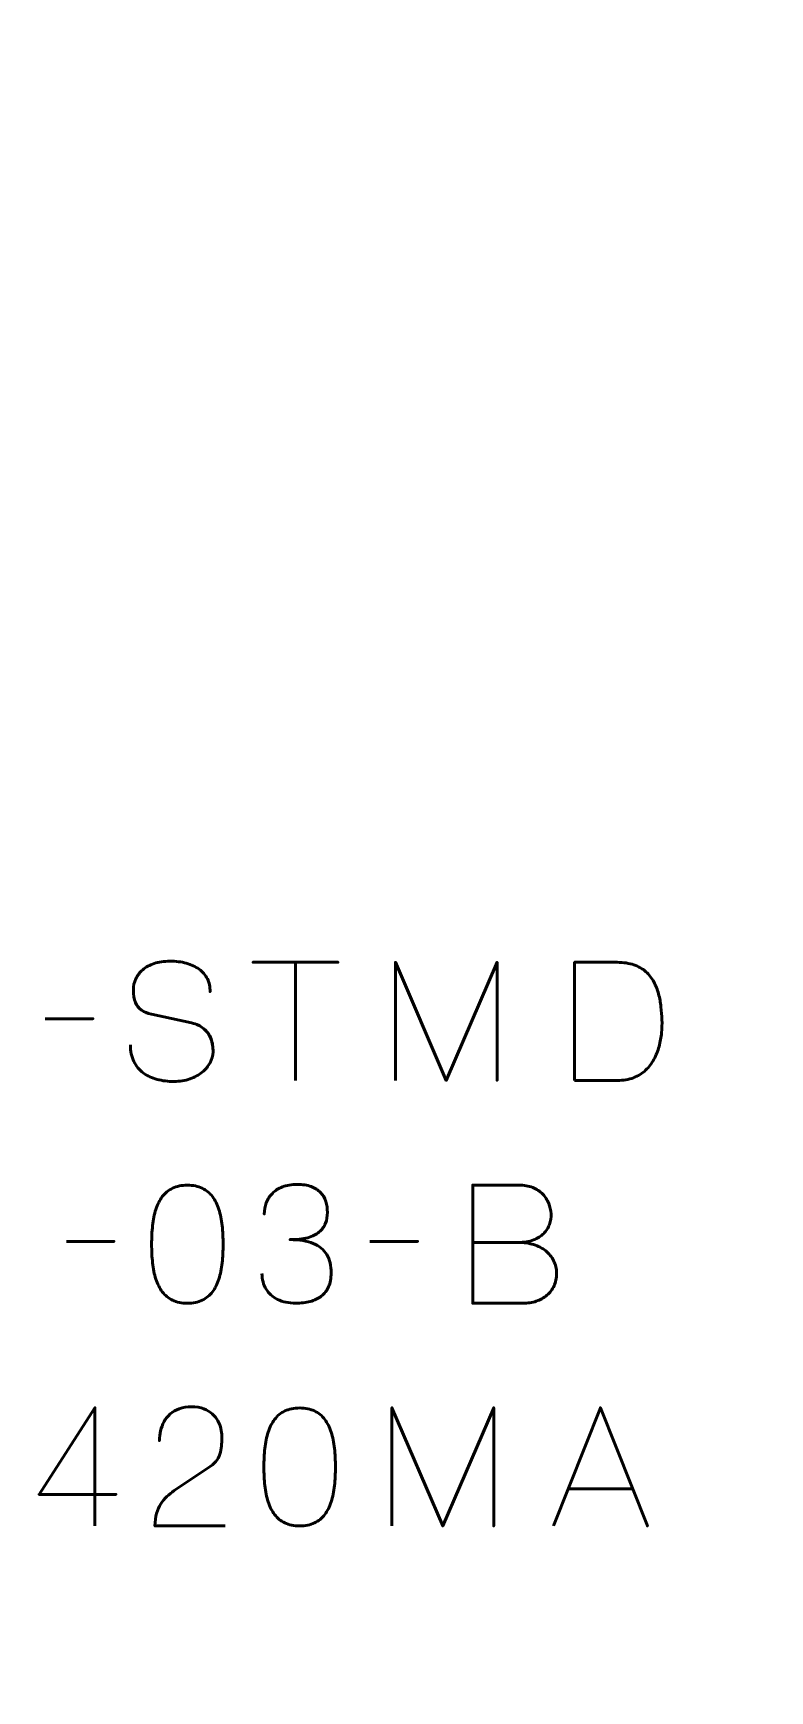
# Model space of a CAD drawing. Header units: centimetres. Extents: x -21 to 0, y -29.7 to 0.
# Drawn here: x -5.267 to -3.523, y -22.202 to -18.276 of the extents above; entities that cross this region are included whole.
import ezdxf

# ---------------------------------------------------------------- set-up
doc = ezdxf.new("R2010")
doc.units = ezdxf.units.CM
doc.header["$MEASUREMENT"] = 0
doc.layers.add('Layer 1', color=7, linetype='Continuous')

msp = doc.modelspace()

# ---------------------------------------------------------------- linework, layer by layer
at = {"layer": 'Layer 1', "color": 22, "lineweight": 53}
msp.add_open_spline([(-21, -29.19991), (-21, -29.19991), (-21, -0.49996), (-21, -0.49996), (-21, -0.49996), (-21, -0.22299), (-20.77691, 0), (-20.49991, 0), (-20.49991, 0), (-20.49991, 0), (-0.5001, 0), (-0.5001, 0), (-0.5001, 0), (-0.22296, 0), (0, -0.22299), (0, -0.49996), (0, -0.49996), (0, -0.49996), (0, -29.19991), (0, -29.19991), (0, -29.19991), (0, -29.47691), (-0.22296, -29.7), (-0.5001, -29.7), (-0.5001, -29.7), (-0.5001, -29.7), (-20.49991, -29.7), (-20.49991, -29.7), (-20.49991, -29.7), (-20.77691, -29.7), (-21, -29.47691), (-21, -29.19991)], degree=3, knots=[0, 0, 0, 0, 0.125, 0.125, 0.125, 0.125, 0.25, 0.25, 0.25, 0.25, 0.375, 0.375, 0.375, 0.375, 0.5, 0.5, 0.5, 0.5, 0.625, 0.625, 0.625, 0.625, 0.75, 0.75, 0.75, 0.75, 0.875, 0.875, 0.875, 0.875, 1, 1, 1, 1], dxfattribs=at)
at = {"layer": 'Layer 1', "color": 114, "lineweight": 53}
msp.add_open_spline([(-7.55006, -25.79993), (-7.55006, -25.79993), (-7.55006, -15.49995), (-7.55006, -15.49995), (-7.55006, -15.49995), (-7.55006, -15.22295), (-7.32697, -14.99999), (-7.04997, -14.99999), (-7.04997, -14.99999), (-7.04997, -14.99999), (-2.7501, -14.99999), (-2.7501, -14.99999), (-2.7501, -14.99999), (-2.47296, -14.99999), (-2.25, -15.22295), (-2.25, -15.49995), (-2.25, -15.49995), (-2.25, -15.49995), (-2.25, -25.79993), (-2.25, -25.79993), (-2.25, -25.79993), (-2.25, -26.07693), (-2.47296, -26.30003), (-2.7501, -26.30003), (-2.7501, -26.30003), (-2.7501, -26.30003), (-7.04997, -26.30003), (-7.04997, -26.30003), (-7.04997, -26.30003), (-7.32697, -26.30003), (-7.55006, -26.07693), (-7.55006, -25.79993)], degree=3, knots=[0, 0, 0, 0, 0.125, 0.125, 0.125, 0.125, 0.25, 0.25, 0.25, 0.25, 0.375, 0.375, 0.375, 0.375, 0.5, 0.5, 0.5, 0.5, 0.625, 0.625, 0.625, 0.625, 0.75, 0.75, 0.75, 0.75, 0.875, 0.875, 0.875, 0.875, 1, 1, 1, 1], dxfattribs=at)
at = {"layer": 'Layer 1', "color": 30, "lineweight": 53}
for points, knots in [([(-5.03666, -20.67172), (-5.03653, -20.68718), (-5.03381, -20.70044), (-5.02838, -20.7115), (-5.02838, -20.7115), (-5.02301, -20.72249), (-5.01551, -20.73148), (-5.00607, -20.73847), (-5.00607, -20.73847), (-4.99656, -20.74539), (-4.98563, -20.7505), (-4.97328, -20.7538), (-4.97328, -20.7538), (-4.96099, -20.75703), (-4.94779, -20.75865), (-4.93382, -20.75865), (-4.93382, -20.75865), (-4.91972, -20.75858), (-4.90705, -20.75651), (-4.89573, -20.75257), (-4.89573, -20.75257), (-4.88448, -20.74862), (-4.87484, -20.74332), (-4.86675, -20.73666), (-4.86675, -20.73666), (-4.85873, -20.73), (-4.85253, -20.72256), (-4.84813, -20.71428), (-4.84813, -20.71428), (-4.84373, -20.706), (-4.8414, -20.69753), (-4.84108, -20.6888), (-4.84108, -20.6888), (-4.84069, -20.67735), (-4.84237, -20.66687), (-4.84606, -20.65743), (-4.84606, -20.65743), (-4.84974, -20.64799), (-4.85544, -20.6401), (-4.86313, -20.63363), (-4.86313, -20.63363), (-4.87076, -20.62716), (-4.8804, -20.62263), (-4.89191, -20.62011), (-4.89191, -20.62011), (-4.89191, -20.62011), (-4.98699, -20.59954), (-4.98699, -20.59954), (-4.98699, -20.59954), (-4.99591, -20.59767), (-5.00361, -20.5945), (-5.00995, -20.5901), (-5.00995, -20.5901), (-5.01629, -20.58564), (-5.0212, -20.57949), (-5.02456, -20.5716), (-5.02456, -20.5716), (-5.02793, -20.56378), (-5.02967, -20.55382), (-5.02967, -20.54172), (-5.02967, -20.54172), (-5.02967, -20.53254), (-5.0278, -20.52387), (-5.02398, -20.51572), (-5.02398, -20.51572), (-5.02023, -20.50757), (-5.01467, -20.50039), (-5.00736, -20.49406), (-5.00736, -20.49406), (-5.00005, -20.48778), (-4.991, -20.48287), (-4.98026, -20.47931), (-4.98026, -20.47931), (-4.96946, -20.47569), (-4.95711, -20.47388), (-4.94314, -20.47381), (-4.94314, -20.47381), (-4.9291, -20.47381), (-4.91623, -20.47543), (-4.90446, -20.47866), (-4.90446, -20.47866), (-4.89275, -20.4819), (-4.8826, -20.48655), (-4.87406, -20.49276), (-4.87406, -20.49276), (-4.86553, -20.49897), (-4.85893, -20.5066), (-4.8544, -20.51553), (-4.8544, -20.51553), (-4.84987, -20.52452), (-4.84774, -20.5348), (-4.84806, -20.54638), (-4.84806, -20.54638), (-4.84774, -20.5348), (-4.84987, -20.52452), (-4.8544, -20.51553), (-4.8544, -20.51553), (-4.85893, -20.5066), (-4.86553, -20.49897), (-4.87406, -20.49276), (-4.87406, -20.49276), (-4.8826, -20.48655), (-4.89275, -20.4819), (-4.90446, -20.47866), (-4.90446, -20.47866), (-4.91623, -20.47543), (-4.9291, -20.47381), (-4.94314, -20.47381), (-4.94314, -20.47381), (-4.95711, -20.47388), (-4.96946, -20.47569), (-4.98026, -20.47931), (-4.98026, -20.47931), (-4.991, -20.48287), (-5.00005, -20.48778), (-5.00736, -20.49406), (-5.00736, -20.49406), (-5.01467, -20.50039), (-5.02023, -20.50757), (-5.02398, -20.51572), (-5.02398, -20.51572), (-5.0278, -20.52387), (-5.02967, -20.53254), (-5.02967, -20.54172), (-5.02967, -20.54172), (-5.02967, -20.55382), (-5.02799, -20.56378), (-5.02476, -20.57154), (-5.02476, -20.57154), (-5.02146, -20.57936), (-5.01661, -20.58544), (-5.01027, -20.58991), (-5.01027, -20.58991), (-5.00393, -20.5943), (-4.99617, -20.59754), (-4.98699, -20.59954), (-4.98699, -20.59954), (-4.98699, -20.59954), (-4.89191, -20.62011), (-4.89191, -20.62011), (-4.89191, -20.62011), (-4.88014, -20.62263), (-4.87044, -20.62716), (-4.86281, -20.63363), (-4.86281, -20.63363), (-4.85511, -20.6401), (-4.84949, -20.64799), (-4.84586, -20.65743), (-4.84586, -20.65743), (-4.84231, -20.66687), (-4.84069, -20.67735), (-4.84108, -20.6888), (-4.84108, -20.6888), (-4.8414, -20.69753), (-4.84373, -20.706), (-4.84813, -20.71428), (-4.84813, -20.71428), (-4.85253, -20.72256), (-4.85873, -20.73), (-4.86675, -20.73666), (-4.86675, -20.73666), (-4.87484, -20.74332), (-4.88448, -20.74862), (-4.89573, -20.75257), (-4.89573, -20.75257), (-4.90705, -20.75651), (-4.91972, -20.75858), (-4.93382, -20.75865), (-4.93382, -20.75865), (-4.94779, -20.75865), (-4.96099, -20.75703), (-4.97328, -20.7538), (-4.97328, -20.7538), (-4.98563, -20.7505), (-4.99656, -20.74539), (-5.00607, -20.73847), (-5.00607, -20.73847), (-5.01551, -20.73148), (-5.02301, -20.72249), (-5.02838, -20.7115), (-5.02838, -20.7115), (-5.03381, -20.70044), (-5.03653, -20.68718), (-5.03666, -20.67172)], [0, 0, 0, 0, 0.0217391, 0.0217391, 0.0217391, 0.0217391, 0.0434783, 0.0434783, 0.0434783, 0.0434783, 0.0652174, 0.0652174, 0.0652174, 0.0652174, 0.0869565, 0.0869565, 0.0869565, 0.0869565, 0.1086957, 0.1086957, 0.1086957, 0.1086957, 0.1304348, 0.1304348, 0.1304348, 0.1304348, 0.1521739, 0.1521739, 0.1521739, 0.1521739, 0.173913, 0.173913, 0.173913, 0.173913, 0.1956522, 0.1956522, 0.1956522, 0.1956522, 0.2173913, 0.2173913, 0.2173913, 0.2173913, 0.2391304, 0.2391304, 0.2391304, 0.2391304, 0.2608696, 0.2608696, 0.2608696, 0.2608696, 0.2826087, 0.2826087, 0.2826087, 0.2826087, 0.3043478, 0.3043478, 0.3043478, 0.3043478, 0.326087, 0.326087, 0.326087, 0.326087, 0.3478261, 0.3478261, 0.3478261, 0.3478261, 0.3695652, 0.3695652, 0.3695652, 0.3695652, 0.3913043, 0.3913043, 0.3913043, 0.3913043, 0.4130435, 0.4130435, 0.4130435, 0.4130435, 0.4347826, 0.4347826, 0.4347826, 0.4347826, 0.4565217, 0.4565217, 0.4565217, 0.4565217, 0.4782609, 0.4782609, 0.4782609, 0.4782609, 0.5, 0.5, 0.5, 0.5, 0.5217391, 0.5217391, 0.5217391, 0.5217391, 0.5434783, 0.5434783, 0.5434783, 0.5434783, 0.5652174, 0.5652174, 0.5652174, 0.5652174, 0.5869565, 0.5869565, 0.5869565, 0.5869565, 0.6086957, 0.6086957, 0.6086957, 0.6086957, 0.6304348, 0.6304348, 0.6304348, 0.6304348, 0.6521739, 0.6521739, 0.6521739, 0.6521739, 0.673913, 0.673913, 0.673913, 0.673913, 0.6956522, 0.6956522, 0.6956522, 0.6956522, 0.7173913, 0.7173913, 0.7173913, 0.7173913, 0.7391304, 0.7391304, 0.7391304, 0.7391304, 0.7608696, 0.7608696, 0.7608696, 0.7608696, 0.7826087, 0.7826087, 0.7826087, 0.7826087, 0.8043478, 0.8043478, 0.8043478, 0.8043478, 0.826087, 0.826087, 0.826087, 0.826087, 0.8478261, 0.8478261, 0.8478261, 0.8478261, 0.8695652, 0.8695652, 0.8695652, 0.8695652, 0.8913043, 0.8913043, 0.8913043, 0.8913043, 0.9130435, 0.9130435, 0.9130435, 0.9130435, 0.9347826, 0.9347826, 0.9347826, 0.9347826, 0.9565217, 0.9565217, 0.9565217, 0.9565217, 0.9782609, 0.9782609, 0.9782609, 0.9782609, 1, 1, 1, 1]), ([(-4.64627, -20.75632), (-4.64627, -20.75632), (-4.64627, -20.47653), (-4.64627, -20.47653), (-4.64627, -20.47653), (-4.64627, -20.47653), (-4.74678, -20.47653), (-4.74678, -20.47653), (-4.74678, -20.47653), (-4.74678, -20.47653), (-4.54499, -20.47653), (-4.54499, -20.47653), (-4.54499, -20.47653), (-4.54499, -20.47653), (-4.64627, -20.47653), (-4.64627, -20.47653), (-4.64627, -20.47653), (-4.64627, -20.47653), (-4.64627, -20.75632), (-4.64627, -20.75632)], [0, 0, 0, 0, 0.2, 0.2, 0.2, 0.2, 0.4, 0.4, 0.4, 0.4, 0.6, 0.6, 0.6, 0.6, 0.8, 0.8, 0.8, 0.8, 1, 1, 1, 1]), ([(-4.40956, -20.75632), (-4.40956, -20.75632), (-4.40956, -20.47653), (-4.40956, -20.47653), (-4.40956, -20.47653), (-4.40956, -20.47653), (-4.28926, -20.75632), (-4.28926, -20.75632), (-4.28926, -20.75632), (-4.28926, -20.75632), (-4.16857, -20.47653), (-4.16857, -20.47653), (-4.16857, -20.47653), (-4.16857, -20.47653), (-4.16857, -20.75632), (-4.16857, -20.75632), (-4.16857, -20.75632), (-4.16857, -20.75632), (-4.16857, -20.47653), (-4.16857, -20.47653), (-4.16857, -20.47653), (-4.16857, -20.47653), (-4.28926, -20.75632), (-4.28926, -20.75632), (-4.28926, -20.75632), (-4.28926, -20.75632), (-4.40956, -20.47653), (-4.40956, -20.47653), (-4.40956, -20.47653), (-4.40956, -20.47653), (-4.40956, -20.75632), (-4.40956, -20.75632)], [0, 0, 0, 0, 0.125, 0.125, 0.125, 0.125, 0.25, 0.25, 0.25, 0.25, 0.375, 0.375, 0.375, 0.375, 0.5, 0.5, 0.5, 0.5, 0.625, 0.625, 0.625, 0.625, 0.75, 0.75, 0.75, 0.75, 0.875, 0.875, 0.875, 0.875, 1, 1, 1, 1]), ([(-3.98541, -20.75632), (-3.98541, -20.75632), (-3.98541, -20.47653), (-3.98541, -20.47653), (-3.98541, -20.47653), (-3.98541, -20.47653), (-3.88451, -20.47653), (-3.88451, -20.47653), (-3.88451, -20.47653), (-3.86919, -20.47659), (-3.85593, -20.4786), (-3.84474, -20.48254), (-3.84474, -20.48254), (-3.83361, -20.48649), (-3.82417, -20.49192), (-3.81654, -20.49878), (-3.81654, -20.49878), (-3.80884, -20.5057), (-3.80263, -20.51365), (-3.79778, -20.52258), (-3.79778, -20.52258), (-3.79293, -20.53157), (-3.78918, -20.54114), (-3.78653, -20.55129), (-3.78653, -20.55129), (-3.78388, -20.56138), (-3.782, -20.57167), (-3.78084, -20.58208), (-3.78084, -20.58208), (-3.77967, -20.59249), (-3.7789, -20.60258), (-3.77857, -20.61235), (-3.77857, -20.61235), (-3.77812, -20.62212), (-3.77844, -20.6324), (-3.77948, -20.6432), (-3.77948, -20.6432), (-3.78051, -20.654), (-3.78245, -20.6648), (-3.78536, -20.67554), (-3.78536, -20.67554), (-3.78821, -20.68628), (-3.79228, -20.69649), (-3.79752, -20.70613), (-3.79752, -20.70613), (-3.8027, -20.71583), (-3.80929, -20.72443), (-3.81719, -20.73194), (-3.81719, -20.73194), (-3.82514, -20.73944), (-3.83465, -20.74539), (-3.84577, -20.74972), (-3.84577, -20.74972), (-3.8569, -20.75406), (-3.86983, -20.75626), (-3.88451, -20.75632), (-3.88451, -20.75632), (-3.88451, -20.75632), (-3.98541, -20.75632), (-3.98541, -20.75632)], [0, 0, 0, 0, 0.0666667, 0.0666667, 0.0666667, 0.0666667, 0.1333333, 0.1333333, 0.1333333, 0.1333333, 0.2, 0.2, 0.2, 0.2, 0.2666667, 0.2666667, 0.2666667, 0.2666667, 0.3333333, 0.3333333, 0.3333333, 0.3333333, 0.4, 0.4, 0.4, 0.4, 0.4666667, 0.4666667, 0.4666667, 0.4666667, 0.5333333, 0.5333333, 0.5333333, 0.5333333, 0.6, 0.6, 0.6, 0.6, 0.6666667, 0.6666667, 0.6666667, 0.6666667, 0.7333333, 0.7333333, 0.7333333, 0.7333333, 0.8, 0.8, 0.8, 0.8, 0.8666667, 0.8666667, 0.8666667, 0.8666667, 0.9333333, 0.9333333, 0.9333333, 0.9333333, 1, 1, 1, 1]), ([(-3.98541, -20.75632), (-3.98541, -20.75632), (-3.98541, -20.47653), (-3.98541, -20.47653), (-3.98541, -20.47653), (-3.98541, -20.47653), (-3.88451, -20.47653), (-3.88451, -20.47653), (-3.88451, -20.47653), (-3.86919, -20.47659), (-3.85593, -20.4786), (-3.84474, -20.48254), (-3.84474, -20.48254), (-3.83361, -20.48649), (-3.82417, -20.49192), (-3.81654, -20.49878), (-3.81654, -20.49878), (-3.80884, -20.5057), (-3.80263, -20.51365), (-3.79778, -20.52258), (-3.79778, -20.52258), (-3.79293, -20.53157), (-3.78918, -20.54114), (-3.78653, -20.55129), (-3.78653, -20.55129), (-3.78388, -20.56138), (-3.782, -20.57167), (-3.78084, -20.58208), (-3.78084, -20.58208), (-3.77967, -20.59249), (-3.7789, -20.60258), (-3.77857, -20.61235), (-3.77857, -20.61235), (-3.77812, -20.62212), (-3.77844, -20.6324), (-3.77948, -20.6432), (-3.77948, -20.6432), (-3.78051, -20.654), (-3.78245, -20.6648), (-3.78536, -20.67554), (-3.78536, -20.67554), (-3.78821, -20.68628), (-3.79228, -20.69649), (-3.79752, -20.70613), (-3.79752, -20.70613), (-3.8027, -20.71583), (-3.80929, -20.72443), (-3.81719, -20.73194), (-3.81719, -20.73194), (-3.82514, -20.73944), (-3.83465, -20.74539), (-3.84577, -20.74972), (-3.84577, -20.74972), (-3.8569, -20.75406), (-3.86983, -20.75626), (-3.88451, -20.75632), (-3.88451, -20.75632), (-3.88451, -20.75632), (-3.98541, -20.75632), (-3.98541, -20.75632)], [0, 0, 0, 0, 0.0666667, 0.0666667, 0.0666667, 0.0666667, 0.1333333, 0.1333333, 0.1333333, 0.1333333, 0.2, 0.2, 0.2, 0.2, 0.2666667, 0.2666667, 0.2666667, 0.2666667, 0.3333333, 0.3333333, 0.3333333, 0.3333333, 0.4, 0.4, 0.4, 0.4, 0.4666667, 0.4666667, 0.4666667, 0.4666667, 0.5333333, 0.5333333, 0.5333333, 0.5333333, 0.6, 0.6, 0.6, 0.6, 0.6666667, 0.6666667, 0.6666667, 0.6666667, 0.7333333, 0.7333333, 0.7333333, 0.7333333, 0.8, 0.8, 0.8, 0.8, 0.8666667, 0.8666667, 0.8666667, 0.8666667, 0.9333333, 0.9333333, 0.9333333, 0.9333333, 1, 1, 1, 1]), ([(-5.23845, -20.61002), (-5.23845, -20.61002), (-5.12552, -20.61002), (-5.12552, -20.61002), (-5.12552, -20.61002), (-5.12552, -20.61002), (-5.23845, -20.61002), (-5.23845, -20.61002)], [0, 0, 0, 0, 0.5, 0.5, 0.5, 0.5, 1, 1, 1, 1]), ([(-4.9018, -21.2837), (-4.88822, -21.28364), (-4.87651, -21.28124), (-4.86675, -21.27659), (-4.86675, -21.27659), (-4.85705, -21.27193), (-4.84896, -21.26527), (-4.84249, -21.25679), (-4.84249, -21.25679), (-4.83609, -21.24826), (-4.83105, -21.23817), (-4.82729, -21.22653), (-4.82729, -21.22653), (-4.82361, -21.21488), (-4.82096, -21.20214), (-4.81947, -21.18817), (-4.81947, -21.18817), (-4.81792, -21.1742), (-4.81714, -21.15952), (-4.81721, -21.144), (-4.81721, -21.144), (-4.81714, -21.12854), (-4.81792, -21.11386), (-4.81947, -21.09995), (-4.81947, -21.09995), (-4.82096, -21.08605), (-4.82361, -21.07324), (-4.82729, -21.0616), (-4.82729, -21.0616), (-4.83105, -21.05002), (-4.83609, -21.03993), (-4.84249, -21.03133), (-4.84249, -21.03133), (-4.84896, -21.02279), (-4.85705, -21.01613), (-4.86675, -21.01148), (-4.86675, -21.01148), (-4.87651, -21.00675), (-4.88822, -21.00436), (-4.9018, -21.0043), (-4.9018, -21.0043), (-4.91538, -21.00436), (-4.92709, -21.00675), (-4.93686, -21.01148), (-4.93686, -21.01148), (-4.94656, -21.01613), (-4.95464, -21.02279), (-4.96111, -21.03133), (-4.96111, -21.03133), (-4.96751, -21.03993), (-4.97256, -21.05002), (-4.97631, -21.0616), (-4.97631, -21.0616), (-4.98, -21.07324), (-4.98265, -21.08605), (-4.98414, -21.09995), (-4.98414, -21.09995), (-4.98569, -21.11386), (-4.98646, -21.12854), (-4.9864, -21.144), (-4.9864, -21.144), (-4.98646, -21.15952), (-4.98569, -21.1742), (-4.98414, -21.18817), (-4.98414, -21.18817), (-4.98265, -21.20214), (-4.98, -21.21488), (-4.97631, -21.22653), (-4.97631, -21.22653), (-4.97256, -21.23817), (-4.96751, -21.24826), (-4.96111, -21.25679), (-4.96111, -21.25679), (-4.95464, -21.26527), (-4.94656, -21.27193), (-4.93686, -21.27659), (-4.93686, -21.27659), (-4.92709, -21.28124), (-4.91538, -21.28364), (-4.9018, -21.2837)], [0, 0, 0, 0, 0.05, 0.05, 0.05, 0.05, 0.1, 0.1, 0.1, 0.1, 0.15, 0.15, 0.15, 0.15, 0.2, 0.2, 0.2, 0.2, 0.25, 0.25, 0.25, 0.25, 0.3, 0.3, 0.3, 0.3, 0.35, 0.35, 0.35, 0.35, 0.4, 0.4, 0.4, 0.4, 0.45, 0.45, 0.45, 0.45, 0.5, 0.5, 0.5, 0.5, 0.55, 0.55, 0.55, 0.55, 0.6, 0.6, 0.6, 0.6, 0.65, 0.65, 0.65, 0.65, 0.7, 0.7, 0.7, 0.7, 0.75, 0.75, 0.75, 0.75, 0.8, 0.8, 0.8, 0.8, 0.85, 0.85, 0.85, 0.85, 0.9, 0.9, 0.9, 0.9, 0.95, 0.95, 0.95, 0.95, 1, 1, 1, 1]), ([(-4.9018, -21.2837), (-4.88822, -21.28364), (-4.87651, -21.28124), (-4.86675, -21.27659), (-4.86675, -21.27659), (-4.85705, -21.27193), (-4.84896, -21.26527), (-4.84249, -21.25679), (-4.84249, -21.25679), (-4.83609, -21.24826), (-4.83105, -21.23817), (-4.82729, -21.22653), (-4.82729, -21.22653), (-4.82361, -21.21488), (-4.82096, -21.20214), (-4.81947, -21.18817), (-4.81947, -21.18817), (-4.81792, -21.1742), (-4.81714, -21.15952), (-4.81721, -21.144), (-4.81721, -21.144), (-4.81714, -21.12854), (-4.81792, -21.11386), (-4.81947, -21.09995), (-4.81947, -21.09995), (-4.82096, -21.08605), (-4.82361, -21.07324), (-4.82729, -21.0616), (-4.82729, -21.0616), (-4.83105, -21.05002), (-4.83609, -21.03993), (-4.84249, -21.03133), (-4.84249, -21.03133), (-4.84896, -21.02279), (-4.85705, -21.01613), (-4.86675, -21.01148), (-4.86675, -21.01148), (-4.87651, -21.00675), (-4.88822, -21.00436), (-4.9018, -21.0043), (-4.9018, -21.0043), (-4.91538, -21.00436), (-4.92709, -21.00675), (-4.93686, -21.01148), (-4.93686, -21.01148), (-4.94656, -21.01613), (-4.95464, -21.02279), (-4.96111, -21.03133), (-4.96111, -21.03133), (-4.96751, -21.03993), (-4.97256, -21.05002), (-4.97631, -21.0616), (-4.97631, -21.0616), (-4.98, -21.07324), (-4.98265, -21.08605), (-4.98414, -21.09995), (-4.98414, -21.09995), (-4.98569, -21.11386), (-4.98646, -21.12854), (-4.9864, -21.144), (-4.9864, -21.144), (-4.98646, -21.15952), (-4.98569, -21.1742), (-4.98414, -21.18817), (-4.98414, -21.18817), (-4.98265, -21.20214), (-4.98, -21.21488), (-4.97631, -21.22653), (-4.97631, -21.22653), (-4.97256, -21.23817), (-4.96751, -21.24826), (-4.96111, -21.25679), (-4.96111, -21.25679), (-4.95464, -21.26527), (-4.94656, -21.27193), (-4.93686, -21.27659), (-4.93686, -21.27659), (-4.92709, -21.28124), (-4.91538, -21.28364), (-4.9018, -21.2837)], [0, 0, 0, 0, 0.05, 0.05, 0.05, 0.05, 0.1, 0.1, 0.1, 0.1, 0.15, 0.15, 0.15, 0.15, 0.2, 0.2, 0.2, 0.2, 0.25, 0.25, 0.25, 0.25, 0.3, 0.3, 0.3, 0.3, 0.35, 0.35, 0.35, 0.35, 0.4, 0.4, 0.4, 0.4, 0.45, 0.45, 0.45, 0.45, 0.5, 0.5, 0.5, 0.5, 0.55, 0.55, 0.55, 0.55, 0.6, 0.6, 0.6, 0.6, 0.65, 0.65, 0.65, 0.65, 0.7, 0.7, 0.7, 0.7, 0.75, 0.75, 0.75, 0.75, 0.8, 0.8, 0.8, 0.8, 0.85, 0.85, 0.85, 0.85, 0.9, 0.9, 0.9, 0.9, 0.95, 0.95, 0.95, 0.95, 1, 1, 1, 1]), ([(-4.72524, -21.21346), (-4.72517, -21.22743), (-4.72194, -21.23959), (-4.71554, -21.25013), (-4.71554, -21.25013), (-4.70914, -21.26061), (-4.70002, -21.26882), (-4.68812, -21.27471), (-4.68812, -21.27471), (-4.67621, -21.2806), (-4.66192, -21.28357), (-4.6453, -21.2837), (-4.6453, -21.2837), (-4.63282, -21.2837), (-4.6215, -21.28241), (-4.61121, -21.27969), (-4.61121, -21.27969), (-4.601, -21.27697), (-4.5922, -21.27277), (-4.58476, -21.26701), (-4.58476, -21.26701), (-4.57732, -21.26126), (-4.57163, -21.25382), (-4.56756, -21.24476), (-4.56756, -21.24476), (-4.56355, -21.23565), (-4.56154, -21.22471), (-4.56148, -21.21191), (-4.56148, -21.21191), (-4.56141, -21.19483), (-4.56491, -21.18041), (-4.57183, -21.1687), (-4.57183, -21.1687), (-4.57875, -21.157), (-4.58948, -21.1482), (-4.60391, -21.14219), (-4.60391, -21.14219), (-4.61833, -21.13617), (-4.63683, -21.13313), (-4.65927, -21.13313), (-4.65927, -21.13313), (-4.64252, -21.1332), (-4.62848, -21.13165), (-4.61704, -21.12848), (-4.61704, -21.12848), (-4.60565, -21.12531), (-4.59653, -21.12084), (-4.58968, -21.11502), (-4.58968, -21.11502), (-4.58282, -21.10927), (-4.57784, -21.10241), (-4.57487, -21.09452), (-4.57487, -21.09452), (-4.57183, -21.08669), (-4.57034, -21.07809), (-4.5704, -21.06871), (-4.5704, -21.06871), (-4.57034, -21.05934), (-4.57163, -21.05067), (-4.57422, -21.04265), (-4.57422, -21.04265), (-4.57674, -21.03463), (-4.58088, -21.02758), (-4.58651, -21.02157), (-4.58651, -21.02157), (-4.59213, -21.01555), (-4.59957, -21.01083), (-4.60869, -21.00747), (-4.60869, -21.00747), (-4.61788, -21.0041), (-4.62907, -21.00242), (-4.64219, -21.00236), (-4.64219, -21.00236), (-4.65526, -21.00242), (-4.66671, -21.00436), (-4.67641, -21.00811), (-4.67641, -21.00811), (-4.68617, -21.01186), (-4.69419, -21.01697), (-4.70066, -21.02351), (-4.70066, -21.02351), (-4.70707, -21.03004), (-4.71185, -21.03748), (-4.71502, -21.04588), (-4.71502, -21.04588), (-4.71825, -21.05429), (-4.71981, -21.06322), (-4.71981, -21.0726), (-4.71981, -21.0726), (-4.71981, -21.06322), (-4.71825, -21.05429), (-4.71502, -21.04588), (-4.71502, -21.04588), (-4.71185, -21.03748), (-4.70707, -21.03004), (-4.70066, -21.02351), (-4.70066, -21.02351), (-4.69419, -21.01697), (-4.68617, -21.01186), (-4.67641, -21.00811), (-4.67641, -21.00811), (-4.66671, -21.00436), (-4.65526, -21.00242), (-4.64219, -21.00236), (-4.64219, -21.00236), (-4.62907, -21.00242), (-4.61788, -21.0041), (-4.60869, -21.00747), (-4.60869, -21.00747), (-4.59957, -21.01083), (-4.59213, -21.01555), (-4.58651, -21.02157), (-4.58651, -21.02157), (-4.58088, -21.02758), (-4.57674, -21.03463), (-4.57422, -21.04265), (-4.57422, -21.04265), (-4.57163, -21.05067), (-4.57034, -21.05934), (-4.5704, -21.06871), (-4.5704, -21.06871), (-4.57034, -21.07809), (-4.57183, -21.08669), (-4.57487, -21.09452), (-4.57487, -21.09452), (-4.57784, -21.10241), (-4.58282, -21.10927), (-4.58968, -21.11502), (-4.58968, -21.11502), (-4.59653, -21.12084), (-4.60565, -21.12531), (-4.61704, -21.12848), (-4.61704, -21.12848), (-4.62848, -21.13165), (-4.64252, -21.1332), (-4.65927, -21.13313), (-4.65927, -21.13313), (-4.63683, -21.13313), (-4.61833, -21.13617), (-4.60391, -21.14219), (-4.60391, -21.14219), (-4.58948, -21.1482), (-4.57875, -21.157), (-4.57183, -21.1687), (-4.57183, -21.1687), (-4.56491, -21.18041), (-4.56141, -21.19483), (-4.56148, -21.21191), (-4.56148, -21.21191), (-4.56154, -21.22471), (-4.56355, -21.23565), (-4.56756, -21.24476), (-4.56756, -21.24476), (-4.57163, -21.25382), (-4.57732, -21.26126), (-4.58476, -21.26701), (-4.58476, -21.26701), (-4.5922, -21.27277), (-4.601, -21.27697), (-4.61121, -21.27969), (-4.61121, -21.27969), (-4.6215, -21.28241), (-4.63282, -21.2837), (-4.6453, -21.2837), (-4.6453, -21.2837), (-4.66192, -21.28357), (-4.67621, -21.2806), (-4.68812, -21.27471), (-4.68812, -21.27471), (-4.70002, -21.26882), (-4.70914, -21.26061), (-4.71554, -21.25013), (-4.71554, -21.25013), (-4.72194, -21.23959), (-4.72517, -21.22743), (-4.72524, -21.21346)], [0, 0, 0, 0, 0.0227273, 0.0227273, 0.0227273, 0.0227273, 0.0454545, 0.0454545, 0.0454545, 0.0454545, 0.0681818, 0.0681818, 0.0681818, 0.0681818, 0.0909091, 0.0909091, 0.0909091, 0.0909091, 0.1136364, 0.1136364, 0.1136364, 0.1136364, 0.1363636, 0.1363636, 0.1363636, 0.1363636, 0.1590909, 0.1590909, 0.1590909, 0.1590909, 0.1818182, 0.1818182, 0.1818182, 0.1818182, 0.2045455, 0.2045455, 0.2045455, 0.2045455, 0.2272727, 0.2272727, 0.2272727, 0.2272727, 0.25, 0.25, 0.25, 0.25, 0.2727273, 0.2727273, 0.2727273, 0.2727273, 0.2954545, 0.2954545, 0.2954545, 0.2954545, 0.3181818, 0.3181818, 0.3181818, 0.3181818, 0.3409091, 0.3409091, 0.3409091, 0.3409091, 0.3636364, 0.3636364, 0.3636364, 0.3636364, 0.3863636, 0.3863636, 0.3863636, 0.3863636, 0.4090909, 0.4090909, 0.4090909, 0.4090909, 0.4318182, 0.4318182, 0.4318182, 0.4318182, 0.4545455, 0.4545455, 0.4545455, 0.4545455, 0.4772727, 0.4772727, 0.4772727, 0.4772727, 0.5, 0.5, 0.5, 0.5, 0.5227273, 0.5227273, 0.5227273, 0.5227273, 0.5454545, 0.5454545, 0.5454545, 0.5454545, 0.5681818, 0.5681818, 0.5681818, 0.5681818, 0.5909091, 0.5909091, 0.5909091, 0.5909091, 0.6136364, 0.6136364, 0.6136364, 0.6136364, 0.6363636, 0.6363636, 0.6363636, 0.6363636, 0.6590909, 0.6590909, 0.6590909, 0.6590909, 0.6818182, 0.6818182, 0.6818182, 0.6818182, 0.7045455, 0.7045455, 0.7045455, 0.7045455, 0.7272727, 0.7272727, 0.7272727, 0.7272727, 0.75, 0.75, 0.75, 0.75, 0.7727273, 0.7727273, 0.7727273, 0.7727273, 0.7954545, 0.7954545, 0.7954545, 0.7954545, 0.8181818, 0.8181818, 0.8181818, 0.8181818, 0.8409091, 0.8409091, 0.8409091, 0.8409091, 0.8636364, 0.8636364, 0.8636364, 0.8636364, 0.8863636, 0.8863636, 0.8863636, 0.8863636, 0.9090909, 0.9090909, 0.9090909, 0.9090909, 0.9318182, 0.9318182, 0.9318182, 0.9318182, 0.9545455, 0.9545455, 0.9545455, 0.9545455, 0.9772727, 0.9772727, 0.9772727, 0.9772727, 1, 1, 1, 1]), ([(-4.2262, -21.13973), (-4.2262, -21.13973), (-4.11871, -21.13973), (-4.11871, -21.13973), (-4.11871, -21.13973), (-4.10474, -21.13967), (-4.09284, -21.13772), (-4.08281, -21.13391), (-4.08281, -21.13391), (-4.07285, -21.13016), (-4.06477, -21.12505), (-4.05849, -21.11865), (-4.05849, -21.11865), (-4.05222, -21.11224), (-4.04769, -21.105), (-4.04485, -21.09698), (-4.04485, -21.09698), (-4.04206, -21.08902), (-4.04077, -21.08074), (-4.04109, -21.07221), (-4.04109, -21.07221), (-4.04148, -21.06367), (-4.04329, -21.05539), (-4.04653, -21.04731), (-4.04653, -21.04731), (-4.0497, -21.03922), (-4.05448, -21.03191), (-4.06076, -21.02538), (-4.06076, -21.02538), (-4.06703, -21.01885), (-4.07486, -21.01367), (-4.08436, -21.00986), (-4.08436, -21.00986), (-4.09387, -21.00598), (-4.10506, -21.00397), (-4.11793, -21.00391), (-4.11793, -21.00391), (-4.11793, -21.00391), (-4.2262, -21.00391), (-4.2262, -21.00391), (-4.2262, -21.00391), (-4.2262, -21.00391), (-4.2262, -21.2837), (-4.2262, -21.2837), (-4.2262, -21.2837), (-4.2262, -21.2837), (-4.10706, -21.2837), (-4.10706, -21.2837), (-4.10706, -21.2837), (-4.09594, -21.2837), (-4.08559, -21.28208), (-4.07602, -21.27891), (-4.07602, -21.27891), (-4.06645, -21.27568), (-4.0581, -21.27109), (-4.05086, -21.26494), (-4.05086, -21.26494), (-4.04368, -21.25886), (-4.03805, -21.25149), (-4.03404, -21.24276), (-4.03404, -21.24276), (-4.03003, -21.23403), (-4.02797, -21.22413), (-4.0279, -21.21307), (-4.0279, -21.21307), (-4.02816, -21.20195), (-4.03049, -21.19192), (-4.03495, -21.18293), (-4.03495, -21.18293), (-4.03941, -21.17394), (-4.04562, -21.16625), (-4.05364, -21.15978), (-4.05364, -21.15978), (-4.06166, -21.15338), (-4.07123, -21.1484), (-4.08223, -21.14497), (-4.08223, -21.14497), (-4.09322, -21.14154), (-4.10538, -21.13979), (-4.11871, -21.13973), (-4.11871, -21.13973), (-4.10538, -21.13979), (-4.09322, -21.14154), (-4.08223, -21.14497), (-4.08223, -21.14497), (-4.07123, -21.1484), (-4.06166, -21.15338), (-4.05364, -21.15978), (-4.05364, -21.15978), (-4.04562, -21.16625), (-4.03941, -21.17394), (-4.03495, -21.18293), (-4.03495, -21.18293), (-4.03049, -21.19192), (-4.02816, -21.20195), (-4.0279, -21.21307), (-4.0279, -21.21307), (-4.02797, -21.22413), (-4.03003, -21.23403), (-4.03404, -21.24276), (-4.03404, -21.24276), (-4.03805, -21.25149), (-4.04368, -21.25886), (-4.05086, -21.26494), (-4.05086, -21.26494), (-4.0581, -21.27109), (-4.06645, -21.27568), (-4.07602, -21.27891), (-4.07602, -21.27891), (-4.08559, -21.28208), (-4.09594, -21.2837), (-4.10706, -21.2837), (-4.10706, -21.2837), (-4.10706, -21.2837), (-4.2262, -21.2837), (-4.2262, -21.2837), (-4.2262, -21.2837), (-4.2262, -21.2837), (-4.2262, -21.00391), (-4.2262, -21.00391), (-4.2262, -21.00391), (-4.2262, -21.00391), (-4.11793, -21.00391), (-4.11793, -21.00391), (-4.11793, -21.00391), (-4.10506, -21.00397), (-4.09387, -21.00598), (-4.08436, -21.00986), (-4.08436, -21.00986), (-4.07486, -21.01367), (-4.06703, -21.01885), (-4.06076, -21.02538), (-4.06076, -21.02538), (-4.05448, -21.03191), (-4.0497, -21.03922), (-4.04653, -21.04731), (-4.04653, -21.04731), (-4.04329, -21.05539), (-4.04148, -21.06367), (-4.04109, -21.07221), (-4.04109, -21.07221), (-4.04077, -21.08074), (-4.04206, -21.08902), (-4.04485, -21.09698), (-4.04485, -21.09698), (-4.04769, -21.105), (-4.05222, -21.11224), (-4.05849, -21.11865), (-4.05849, -21.11865), (-4.06477, -21.12505), (-4.07285, -21.13016), (-4.08281, -21.13391), (-4.08281, -21.13391), (-4.09284, -21.13772), (-4.10474, -21.13967), (-4.11871, -21.13973), (-4.11871, -21.13973), (-4.11871, -21.13973), (-4.2262, -21.13973), (-4.2262, -21.13973)], [0, 0, 0, 0, 0.025, 0.025, 0.025, 0.025, 0.05, 0.05, 0.05, 0.05, 0.075, 0.075, 0.075, 0.075, 0.1, 0.1, 0.1, 0.1, 0.125, 0.125, 0.125, 0.125, 0.15, 0.15, 0.15, 0.15, 0.175, 0.175, 0.175, 0.175, 0.2, 0.2, 0.2, 0.2, 0.225, 0.225, 0.225, 0.225, 0.25, 0.25, 0.25, 0.25, 0.275, 0.275, 0.275, 0.275, 0.3, 0.3, 0.3, 0.3, 0.325, 0.325, 0.325, 0.325, 0.35, 0.35, 0.35, 0.35, 0.375, 0.375, 0.375, 0.375, 0.4, 0.4, 0.4, 0.4, 0.425, 0.425, 0.425, 0.425, 0.45, 0.45, 0.45, 0.45, 0.475, 0.475, 0.475, 0.475, 0.5, 0.5, 0.5, 0.5, 0.525, 0.525, 0.525, 0.525, 0.55, 0.55, 0.55, 0.55, 0.575, 0.575, 0.575, 0.575, 0.6, 0.6, 0.6, 0.6, 0.625, 0.625, 0.625, 0.625, 0.65, 0.65, 0.65, 0.65, 0.675, 0.675, 0.675, 0.675, 0.7, 0.7, 0.7, 0.7, 0.725, 0.725, 0.725, 0.725, 0.75, 0.75, 0.75, 0.75, 0.775, 0.775, 0.775, 0.775, 0.8, 0.8, 0.8, 0.8, 0.825, 0.825, 0.825, 0.825, 0.85, 0.85, 0.85, 0.85, 0.875, 0.875, 0.875, 0.875, 0.9, 0.9, 0.9, 0.9, 0.925, 0.925, 0.925, 0.925, 0.95, 0.95, 0.95, 0.95, 0.975, 0.975, 0.975, 0.975, 1, 1, 1, 1]), ([(-5.18819, -21.1374), (-5.18819, -21.1374), (-5.07526, -21.1374), (-5.07526, -21.1374), (-5.07526, -21.1374), (-5.07526, -21.1374), (-5.18819, -21.1374), (-5.18819, -21.1374)], [0, 0, 0, 0, 0.5, 0.5, 0.5, 0.5, 1, 1, 1, 1]), ([(-4.4699, -21.1374), (-4.4699, -21.1374), (-4.35697, -21.1374), (-4.35697, -21.1374), (-4.35697, -21.1374), (-4.35697, -21.1374), (-4.4699, -21.1374), (-4.4699, -21.1374)], [0, 0, 0, 0, 0.5, 0.5, 0.5, 0.5, 1, 1, 1, 1]), ([(-5.12067, -21.81108), (-5.12067, -21.81108), (-5.12067, -21.53129), (-5.12067, -21.53129), (-5.12067, -21.53129), (-5.12067, -21.53129), (-5.25261, -21.73657), (-5.25261, -21.73657), (-5.25261, -21.73657), (-5.25261, -21.73657), (-5.071, -21.73657), (-5.071, -21.73657), (-5.071, -21.73657), (-5.071, -21.73657), (-5.25261, -21.73657), (-5.25261, -21.73657), (-5.25261, -21.73657), (-5.25261, -21.73657), (-5.12067, -21.53129), (-5.12067, -21.53129), (-5.12067, -21.53129), (-5.12067, -21.53129), (-5.12067, -21.81108), (-5.12067, -21.81108)], [0, 0, 0, 0, 0.1666667, 0.1666667, 0.1666667, 0.1666667, 0.3333333, 0.3333333, 0.3333333, 0.3333333, 0.5, 0.5, 0.5, 0.5, 0.6666667, 0.6666667, 0.6666667, 0.6666667, 0.8333333, 0.8333333, 0.8333333, 0.8333333, 1, 1, 1, 1]), ([(-4.81216, -21.81108), (-4.81216, -21.81108), (-4.97864, -21.81108), (-4.97864, -21.81108), (-4.97864, -21.81108), (-4.97832, -21.79983), (-4.97689, -21.78987), (-4.9745, -21.78133), (-4.9745, -21.78133), (-4.97204, -21.77279), (-4.96874, -21.76529), (-4.96467, -21.75882), (-4.96467, -21.75882), (-4.96053, -21.75235), (-4.95581, -21.7466), (-4.95044, -21.74155), (-4.95044, -21.74155), (-4.94507, -21.73644), (-4.93932, -21.73179), (-4.93311, -21.72739), (-4.93311, -21.72739), (-4.9269, -21.72306), (-4.9205, -21.71872), (-4.91383, -21.71445), (-4.91383, -21.71445), (-4.91383, -21.71445), (-4.84748, -21.67021), (-4.84748, -21.67021), (-4.84748, -21.67021), (-4.84068, -21.66543), (-4.83538, -21.66019), (-4.83163, -21.65456), (-4.83163, -21.65456), (-4.82781, -21.64894), (-4.82516, -21.64299), (-4.82354, -21.63671), (-4.82354, -21.63671), (-4.82199, -21.6305), (-4.82102, -21.6241), (-4.8207, -21.61763), (-4.8207, -21.61763), (-4.82038, -21.6111), (-4.82025, -21.60457), (-4.82031, -21.59804), (-4.82031, -21.59804), (-4.82031, -21.59267), (-4.82102, -21.58691), (-4.82245, -21.5807), (-4.82245, -21.5807), (-4.82393, -21.57456), (-4.82626, -21.56841), (-4.82956, -21.56233), (-4.82956, -21.56233), (-4.83286, -21.55625), (-4.83726, -21.55069), (-4.84275, -21.54565), (-4.84275, -21.54565), (-4.84825, -21.54067), (-4.85504, -21.53666), (-4.86313, -21.53362), (-4.86313, -21.53362), (-4.87121, -21.53058), (-4.88072, -21.52903), (-4.89171, -21.52896), (-4.89171, -21.52896), (-4.90277, -21.52903), (-4.91254, -21.53058), (-4.92095, -21.53355), (-4.92095, -21.53355), (-4.92936, -21.53653), (-4.93654, -21.54067), (-4.94249, -21.54591), (-4.94249, -21.54591), (-4.94844, -21.55114), (-4.95322, -21.55722), (-4.95697, -21.56402), (-4.95697, -21.56402), (-4.96072, -21.57081), (-4.96344, -21.57805), (-4.96519, -21.58568), (-4.96519, -21.58568), (-4.96693, -21.59331), (-4.96777, -21.60107), (-4.96777, -21.6089), (-4.96777, -21.6089), (-4.96777, -21.60107), (-4.96693, -21.59331), (-4.96519, -21.58568), (-4.96519, -21.58568), (-4.96344, -21.57805), (-4.96072, -21.57081), (-4.95697, -21.56402), (-4.95697, -21.56402), (-4.95322, -21.55722), (-4.94844, -21.55114), (-4.94249, -21.54591), (-4.94249, -21.54591), (-4.93654, -21.54067), (-4.92936, -21.53653), (-4.92095, -21.53355), (-4.92095, -21.53355), (-4.91254, -21.53058), (-4.90277, -21.52903), (-4.89171, -21.52896), (-4.89171, -21.52896), (-4.88072, -21.52903), (-4.87121, -21.53058), (-4.86313, -21.53362), (-4.86313, -21.53362), (-4.85504, -21.53666), (-4.84825, -21.54067), (-4.84275, -21.54565), (-4.84275, -21.54565), (-4.83726, -21.55069), (-4.83286, -21.55625), (-4.82956, -21.56233), (-4.82956, -21.56233), (-4.82626, -21.56841), (-4.82393, -21.57456), (-4.82245, -21.5807), (-4.82245, -21.5807), (-4.82102, -21.58691), (-4.82031, -21.59267), (-4.82031, -21.59804), (-4.82031, -21.59804), (-4.82025, -21.60457), (-4.82038, -21.6111), (-4.8207, -21.61763), (-4.8207, -21.61763), (-4.82102, -21.6241), (-4.82199, -21.6305), (-4.82354, -21.63671), (-4.82354, -21.63671), (-4.82516, -21.64299), (-4.82781, -21.64894), (-4.83163, -21.65456), (-4.83163, -21.65456), (-4.83538, -21.66019), (-4.84068, -21.66543), (-4.84748, -21.67021), (-4.84748, -21.67021), (-4.84748, -21.67021), (-4.91383, -21.71445), (-4.91383, -21.71445), (-4.91383, -21.71445), (-4.9205, -21.71872), (-4.9269, -21.72306), (-4.93311, -21.72739), (-4.93311, -21.72739), (-4.93932, -21.73179), (-4.94507, -21.73644), (-4.95044, -21.74155), (-4.95044, -21.74155), (-4.95581, -21.7466), (-4.96053, -21.75235), (-4.96467, -21.75882), (-4.96467, -21.75882), (-4.96874, -21.76529), (-4.97204, -21.77279), (-4.9745, -21.78133), (-4.9745, -21.78133), (-4.97689, -21.78987), (-4.97832, -21.79983), (-4.97864, -21.81108), (-4.97864, -21.81108), (-4.97864, -21.81108), (-4.81216, -21.81108), (-4.81216, -21.81108)], [0, 0, 0, 0, 0.0238095, 0.0238095, 0.0238095, 0.0238095, 0.047619, 0.047619, 0.047619, 0.047619, 0.0714286, 0.0714286, 0.0714286, 0.0714286, 0.0952381, 0.0952381, 0.0952381, 0.0952381, 0.1190476, 0.1190476, 0.1190476, 0.1190476, 0.1428571, 0.1428571, 0.1428571, 0.1428571, 0.1666667, 0.1666667, 0.1666667, 0.1666667, 0.1904762, 0.1904762, 0.1904762, 0.1904762, 0.2142857, 0.2142857, 0.2142857, 0.2142857, 0.2380952, 0.2380952, 0.2380952, 0.2380952, 0.2619048, 0.2619048, 0.2619048, 0.2619048, 0.2857143, 0.2857143, 0.2857143, 0.2857143, 0.3095238, 0.3095238, 0.3095238, 0.3095238, 0.3333333, 0.3333333, 0.3333333, 0.3333333, 0.3571429, 0.3571429, 0.3571429, 0.3571429, 0.3809524, 0.3809524, 0.3809524, 0.3809524, 0.4047619, 0.4047619, 0.4047619, 0.4047619, 0.4285714, 0.4285714, 0.4285714, 0.4285714, 0.452381, 0.452381, 0.452381, 0.452381, 0.4761905, 0.4761905, 0.4761905, 0.4761905, 0.5, 0.5, 0.5, 0.5, 0.5238095, 0.5238095, 0.5238095, 0.5238095, 0.547619, 0.547619, 0.547619, 0.547619, 0.5714286, 0.5714286, 0.5714286, 0.5714286, 0.5952381, 0.5952381, 0.5952381, 0.5952381, 0.6190476, 0.6190476, 0.6190476, 0.6190476, 0.6428571, 0.6428571, 0.6428571, 0.6428571, 0.6666667, 0.6666667, 0.6666667, 0.6666667, 0.6904762, 0.6904762, 0.6904762, 0.6904762, 0.7142857, 0.7142857, 0.7142857, 0.7142857, 0.7380952, 0.7380952, 0.7380952, 0.7380952, 0.7619048, 0.7619048, 0.7619048, 0.7619048, 0.7857143, 0.7857143, 0.7857143, 0.7857143, 0.8095238, 0.8095238, 0.8095238, 0.8095238, 0.8333333, 0.8333333, 0.8333333, 0.8333333, 0.8571429, 0.8571429, 0.8571429, 0.8571429, 0.8809524, 0.8809524, 0.8809524, 0.8809524, 0.9047619, 0.9047619, 0.9047619, 0.9047619, 0.9285714, 0.9285714, 0.9285714, 0.9285714, 0.952381, 0.952381, 0.952381, 0.952381, 0.9761905, 0.9761905, 0.9761905, 0.9761905, 1, 1, 1, 1]), ([(-4.63598, -21.81108), (-4.6224, -21.81102), (-4.61069, -21.80862), (-4.60093, -21.80397), (-4.60093, -21.80397), (-4.59123, -21.79931), (-4.58314, -21.79265), (-4.57667, -21.78417), (-4.57667, -21.78417), (-4.57027, -21.77564), (-4.56523, -21.76555), (-4.56147, -21.75391), (-4.56147, -21.75391), (-4.55779, -21.74226), (-4.55514, -21.72952), (-4.55365, -21.71555), (-4.55365, -21.71555), (-4.5521, -21.70158), (-4.55132, -21.6869), (-4.55139, -21.67138), (-4.55139, -21.67138), (-4.55132, -21.65592), (-4.5521, -21.64124), (-4.55365, -21.62733), (-4.55365, -21.62733), (-4.55514, -21.61343), (-4.55779, -21.60062), (-4.56147, -21.58898), (-4.56147, -21.58898), (-4.56523, -21.5774), (-4.57027, -21.56731), (-4.57667, -21.55871), (-4.57667, -21.55871), (-4.58314, -21.55017), (-4.59123, -21.54351), (-4.60093, -21.53886), (-4.60093, -21.53886), (-4.61069, -21.53413), (-4.6224, -21.53174), (-4.63598, -21.53168), (-4.63598, -21.53168), (-4.64956, -21.53174), (-4.66127, -21.53413), (-4.67104, -21.53886), (-4.67104, -21.53886), (-4.68074, -21.54351), (-4.68882, -21.55017), (-4.69529, -21.55871), (-4.69529, -21.55871), (-4.70169, -21.56731), (-4.70674, -21.5774), (-4.71049, -21.58898), (-4.71049, -21.58898), (-4.71418, -21.60062), (-4.71683, -21.61343), (-4.71832, -21.62733), (-4.71832, -21.62733), (-4.71987, -21.64124), (-4.72064, -21.65592), (-4.72058, -21.67138), (-4.72058, -21.67138), (-4.72064, -21.6869), (-4.71987, -21.70158), (-4.71832, -21.71555), (-4.71832, -21.71555), (-4.71683, -21.72952), (-4.71418, -21.74226), (-4.71049, -21.75391), (-4.71049, -21.75391), (-4.70674, -21.76555), (-4.70169, -21.77564), (-4.69529, -21.78417), (-4.69529, -21.78417), (-4.68882, -21.79265), (-4.68074, -21.79931), (-4.67104, -21.80397), (-4.67104, -21.80397), (-4.66127, -21.80862), (-4.64956, -21.81102), (-4.63598, -21.81108)], [0, 0, 0, 0, 0.05, 0.05, 0.05, 0.05, 0.1, 0.1, 0.1, 0.1, 0.15, 0.15, 0.15, 0.15, 0.2, 0.2, 0.2, 0.2, 0.25, 0.25, 0.25, 0.25, 0.3, 0.3, 0.3, 0.3, 0.35, 0.35, 0.35, 0.35, 0.4, 0.4, 0.4, 0.4, 0.45, 0.45, 0.45, 0.45, 0.5, 0.5, 0.5, 0.5, 0.55, 0.55, 0.55, 0.55, 0.6, 0.6, 0.6, 0.6, 0.65, 0.65, 0.65, 0.65, 0.7, 0.7, 0.7, 0.7, 0.75, 0.75, 0.75, 0.75, 0.8, 0.8, 0.8, 0.8, 0.85, 0.85, 0.85, 0.85, 0.9, 0.9, 0.9, 0.9, 0.95, 0.95, 0.95, 0.95, 1, 1, 1, 1]), ([(-4.63598, -21.81108), (-4.6224, -21.81102), (-4.61069, -21.80862), (-4.60093, -21.80397), (-4.60093, -21.80397), (-4.59123, -21.79931), (-4.58314, -21.79265), (-4.57667, -21.78417), (-4.57667, -21.78417), (-4.57027, -21.77564), (-4.56523, -21.76555), (-4.56147, -21.75391), (-4.56147, -21.75391), (-4.55779, -21.74226), (-4.55514, -21.72952), (-4.55365, -21.71555), (-4.55365, -21.71555), (-4.5521, -21.70158), (-4.55132, -21.6869), (-4.55139, -21.67138), (-4.55139, -21.67138), (-4.55132, -21.65592), (-4.5521, -21.64124), (-4.55365, -21.62733), (-4.55365, -21.62733), (-4.55514, -21.61343), (-4.55779, -21.60062), (-4.56147, -21.58898), (-4.56147, -21.58898), (-4.56523, -21.5774), (-4.57027, -21.56731), (-4.57667, -21.55871), (-4.57667, -21.55871), (-4.58314, -21.55017), (-4.59123, -21.54351), (-4.60093, -21.53886), (-4.60093, -21.53886), (-4.61069, -21.53413), (-4.6224, -21.53174), (-4.63598, -21.53168), (-4.63598, -21.53168), (-4.64956, -21.53174), (-4.66127, -21.53413), (-4.67104, -21.53886), (-4.67104, -21.53886), (-4.68074, -21.54351), (-4.68882, -21.55017), (-4.69529, -21.55871), (-4.69529, -21.55871), (-4.70169, -21.56731), (-4.70674, -21.5774), (-4.71049, -21.58898), (-4.71049, -21.58898), (-4.71418, -21.60062), (-4.71683, -21.61343), (-4.71832, -21.62733), (-4.71832, -21.62733), (-4.71987, -21.64124), (-4.72064, -21.65592), (-4.72058, -21.67138), (-4.72058, -21.67138), (-4.72064, -21.6869), (-4.71987, -21.70158), (-4.71832, -21.71555), (-4.71832, -21.71555), (-4.71683, -21.72952), (-4.71418, -21.74226), (-4.71049, -21.75391), (-4.71049, -21.75391), (-4.70674, -21.76555), (-4.70169, -21.77564), (-4.69529, -21.78417), (-4.69529, -21.78417), (-4.68882, -21.79265), (-4.68074, -21.79931), (-4.67104, -21.80397), (-4.67104, -21.80397), (-4.66127, -21.80862), (-4.64956, -21.81102), (-4.63598, -21.81108)], [0, 0, 0, 0, 0.05, 0.05, 0.05, 0.05, 0.1, 0.1, 0.1, 0.1, 0.15, 0.15, 0.15, 0.15, 0.2, 0.2, 0.2, 0.2, 0.25, 0.25, 0.25, 0.25, 0.3, 0.3, 0.3, 0.3, 0.35, 0.35, 0.35, 0.35, 0.4, 0.4, 0.4, 0.4, 0.45, 0.45, 0.45, 0.45, 0.5, 0.5, 0.5, 0.5, 0.55, 0.55, 0.55, 0.55, 0.6, 0.6, 0.6, 0.6, 0.65, 0.65, 0.65, 0.65, 0.7, 0.7, 0.7, 0.7, 0.75, 0.75, 0.75, 0.75, 0.8, 0.8, 0.8, 0.8, 0.85, 0.85, 0.85, 0.85, 0.9, 0.9, 0.9, 0.9, 0.95, 0.95, 0.95, 0.95, 1, 1, 1, 1]), ([(-4.41751, -21.81108), (-4.41751, -21.81108), (-4.41751, -21.53129), (-4.41751, -21.53129), (-4.41751, -21.53129), (-4.41751, -21.53129), (-4.29721, -21.81108), (-4.29721, -21.81108), (-4.29721, -21.81108), (-4.29721, -21.81108), (-4.17652, -21.53129), (-4.17652, -21.53129), (-4.17652, -21.53129), (-4.17652, -21.53129), (-4.17652, -21.81108), (-4.17652, -21.81108), (-4.17652, -21.81108), (-4.17652, -21.81108), (-4.17652, -21.53129), (-4.17652, -21.53129), (-4.17652, -21.53129), (-4.17652, -21.53129), (-4.29721, -21.81108), (-4.29721, -21.81108), (-4.29721, -21.81108), (-4.29721, -21.81108), (-4.41751, -21.53129), (-4.41751, -21.53129), (-4.41751, -21.53129), (-4.41751, -21.53129), (-4.41751, -21.81108), (-4.41751, -21.81108)], [0, 0, 0, 0, 0.125, 0.125, 0.125, 0.125, 0.25, 0.25, 0.25, 0.25, 0.375, 0.375, 0.375, 0.375, 0.5, 0.5, 0.5, 0.5, 0.625, 0.625, 0.625, 0.625, 0.75, 0.75, 0.75, 0.75, 0.875, 0.875, 0.875, 0.875, 1, 1, 1, 1]), ([(-4.03527, -21.81108), (-4.03527, -21.81108), (-3.92428, -21.53129), (-3.92428, -21.53129), (-3.92428, -21.53129), (-3.92428, -21.53129), (-3.81291, -21.81108), (-3.81291, -21.81108), (-3.81291, -21.81108), (-3.81291, -21.81108), (-3.92428, -21.53129), (-3.92428, -21.53129), (-3.92428, -21.53129), (-3.92428, -21.53129), (-4.03527, -21.81108), (-4.03527, -21.81108)], [0, 0, 0, 0, 0.25, 0.25, 0.25, 0.25, 0.5, 0.5, 0.5, 0.5, 0.75, 0.75, 0.75, 0.75, 1, 1, 1, 1]), ([(-4.00034, -21.72299), (-4.00034, -21.72299), (-3.84822, -21.72299), (-3.84822, -21.72299), (-3.84822, -21.72299), (-3.84822, -21.72299), (-4.00034, -21.72299), (-4.00034, -21.72299)], [0, 0, 0, 0, 0.5, 0.5, 0.5, 0.5, 1, 1, 1, 1])]:
    msp.add_open_spline(points, degree=3, knots=knots, dxfattribs=at)

doc.saveas('drawing.dxf')
